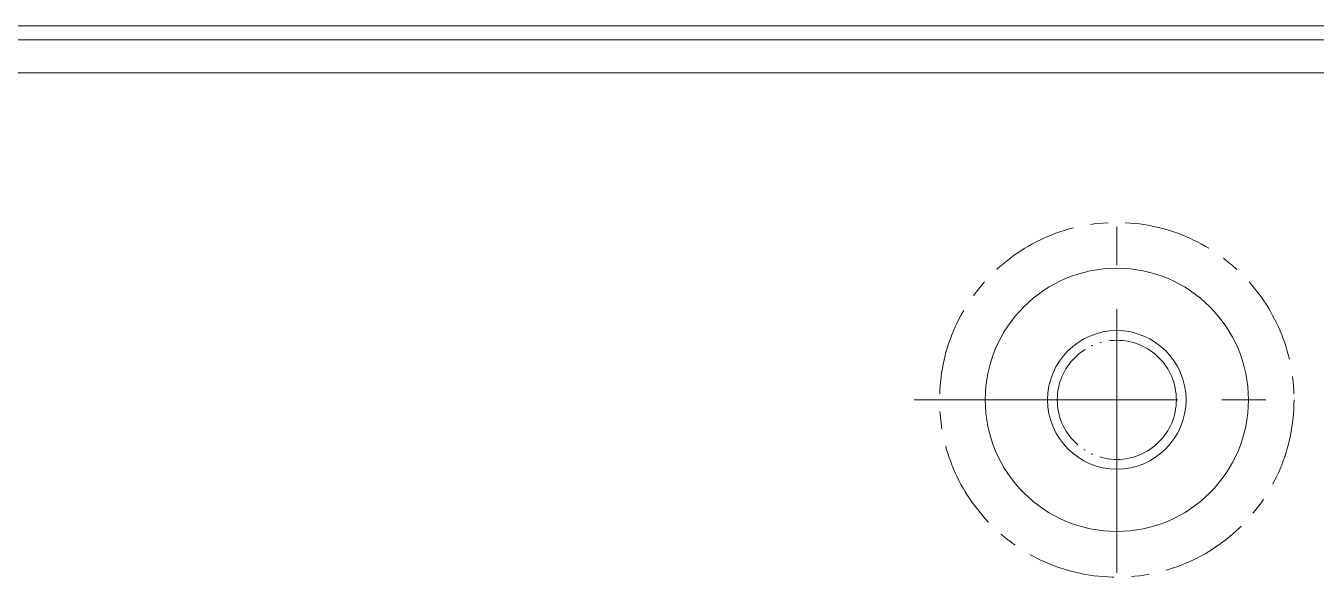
# Model space of a CAD drawing. Header units: millimetres. Extents: x 0 to 87554, y -20854 to 20404.
# Drawn here: x 9667.4 to 10133.4, y 10874.5 to 11073.5 of the extents above; entities that cross this region are included whole.
import ezdxf

# ---------------------------------------------------------------- set-up
doc = ezdxf.new("R2010")
doc.units = ezdxf.units.MM
for name, pattern in [('CENTER', [50.8, 31.75, -6.35, 6.35, -6.35]), ('CENTER2', [28.574999, 19.049999, -3.175, 3.175, -3.175]), ('双点划线40', [49, 40, -3, 0, -3, 0, -3])]:
    doc.linetypes.add(name, pattern=pattern)
doc.layers.get('0').update_dxf_attribs({"lineweight": 15})
for name, color, linetype, lineweight in [('3中心线', 1, 'CENTER', 20), ('中心线', 1, 'CENTER2', 18), ('双点线', 2, '双点划线40', 18)]:
    doc.layers.add(name, color=color, linetype=linetype, lineweight=lineweight)

# ---------------------------------------------------------------- blocks, each defined once
blk = doc.blocks.new('vf34e')
at = {"color": 87}
for p, q in [((-407, 210), (527.01, 210)), ((456, 210), (-336, 210)), ((522.01, 205), (-402, 205)), ((-402, 193), (522.01, 193))]:
    blk.add_line(p, q, dxfattribs=at)
for radius in [47.5, 25]:
    blk.add_circle((170, 75), radius, dxfattribs=at)
at = {"layer": '3中心线', "color": 87}
blk.add_circle((170, 75), 64, dxfattribs=at)
at = {"layer": '中心线', "color": 87, "ltscale": 5}
for p, q in [((170, 12.54), (170, 137.46)), ((96.79, 75), (227.21, 75))]:
    blk.add_line(p, q, dxfattribs=at)
at = {"layer": '双点线', "color": 87}
blk.add_circle((170, 75), 21.5, dxfattribs=at)

msp = doc.modelspace()

# ---------------------------------------------------------------- block references
at = {"lineweight": -3}
msp.add_blockref('vf34e', (9891.412, 10863.523), dxfattribs=at)

doc.saveas('drawing.dxf')
